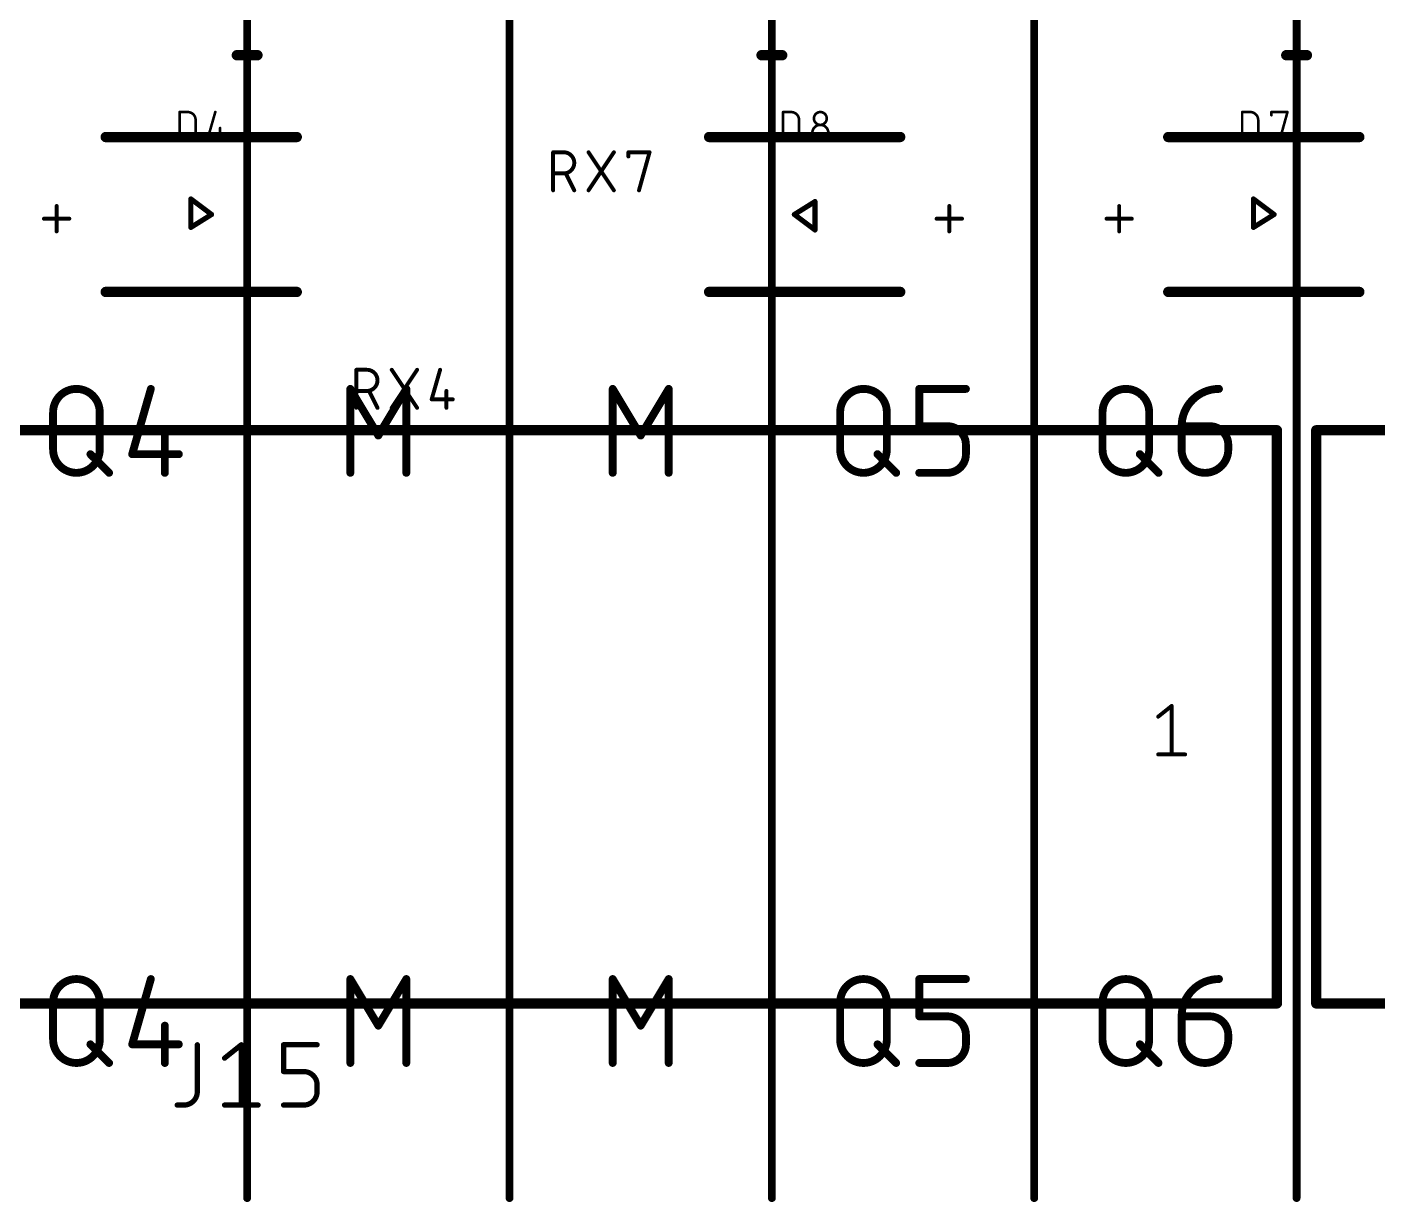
# Model space of a CAD drawing. Extents: x 0 to 95, y -1 to 127.
# Drawn here: x 44 to 70.16, y -1.33 to 21.43 of the extents above; entities that cross this region are included whole.
import ezdxf

# ---------------------------------------------------------------- set-up
doc = ezdxf.new("R2010")
doc.units = 0
doc.layers.add('21', color=253, linetype='CONTINUOUS')
doc.layers.add('25', color=253, linetype='CONTINUOUS')

msp = doc.modelspace()

# ---------------------------------------------------------------- linework, layer by layer
at = {"layer": '21'}
for points, const_width in [([(48.26, 40.66), (48.26, -1.25)], 0.1524), ([(53.34, 40.66), (53.34, -1.25)], 0.1524), ([(58.42, 40.66), (58.42, -1.25)], 0.1524), ([(63.5, 40.66), (63.5, -1.25)], 0.1524), ([(68.58, 40.66), (68.58, -1.25)], 0.1524), ([(48.06, 20.885), (48.46, 20.885)], 0.2), ([(58.22, 20.885), (58.62, 20.885)], 0.2), ([(68.38, 20.885), (68.78, 20.885)], 0.2), ([(45.521, 19.3), (49.221, 19.3)], 0.2), ([(57.205, 19.3), (60.905, 19.3)], 0.2), ([(66.095, 19.3), (69.795, 19.3)], 0.2), ([(47.171, 17.55), (47.171, 18.1)], 0.1), ([(47.171, 18.1), (47.571, 17.8)], 0.1), ([(58.855, 17.8), (59.255, 18.05)], 0.1), ([(59.255, 18.05), (59.255, 17.5)], 0.1), ([(67.745, 17.55), (67.745, 18.1)], 0.1), ([(67.745, 18.1), (68.145, 17.8)], 0.1), ([(44.571, 17.4726), (44.571, 17.9637)], 0.0762), ([(47.571, 17.8), (47.171, 17.55)], 0.1), ([(59.255, 17.5), (58.855, 17.8)], 0.1), ([(61.855, 17.4726), (61.855, 17.9637)], 0.0762), ([(65.145, 17.4726), (65.145, 17.9637)], 0.0762), ([(68.145, 17.8), (67.745, 17.55)], 0.1), ([(44.3255, 17.7182), (44.8165, 17.7182)], 0.0762), ([(61.6095, 17.7182), (62.1005, 17.7182)], 0.0762), ([(64.8995, 17.7182), (65.3905, 17.7182)], 0.0762), ([(49.221, 16.3), (45.521, 16.3)], 0.2), ([(60.905, 16.3), (57.205, 16.3)], 0.2), ([(69.795, 16.3), (66.095, 16.3)], 0.2), ([(28.32, 13.62), (68.2, 13.62)], 0.2), ([(68.2, 13.62), (68.2, 2.52)], 0.2), ([(68.96, 2.52), (68.96, 13.62)], 0.2), ([(68.96, 13.62), (93.6, 13.62)], 0.2), ([(65.8998, 8.0731), (66.1608, 8.2819)], 0.0762), ([(66.1608, 8.2819), (66.1608, 7.3421)], 0.0762), ([(65.8998, 7.3421), (66.4219, 7.3421)], 0.0762), ([(68.2, 2.52), (28.32, 2.52)], 0.2), ([(93.6, 2.52), (68.96, 2.52)], 0.2)]:
    msp.add_lwpolyline(points, dxfattribs=dict(at, const_width=const_width))
for points, const_width in [([(48.06, 20.935, 1), (48.06, 20.835)], 0.1), ([(48.46, 20.835, 1), (48.46, 20.935)], 0.1), ([(58.22, 20.935, 1), (58.22, 20.835)], 0.1), ([(58.62, 20.835, 1), (58.62, 20.935)], 0.1), ([(68.38, 20.935, 1), (68.38, 20.835)], 0.1), ([(68.78, 20.835, 1), (68.78, 20.935)], 0.1), ([(45.521, 19.35, 1), (45.521, 19.25)], 0.1), ([(49.221, 19.25, 1), (49.221, 19.35)], 0.1), ([(57.205, 19.35, 1), (57.205, 19.25)], 0.1), ([(60.905, 19.25, 1), (60.905, 19.35)], 0.1), ([(66.095, 19.35, 1), (66.095, 19.25)], 0.1), ([(69.795, 19.25, 1), (69.795, 19.35)], 0.1), ([(47.196, 18.1, 1), (47.146, 18.1)], 0.05), ([(47.186, 18.12, 1), (47.156, 18.08)], 0.05), ([(59.28, 18.05, 1), (59.23, 18.05)], 0.05), ([(59.2682, 18.0288, 1), (59.2418, 18.0712)], 0.05), ([(67.77, 18.1, 1), (67.72, 18.1)], 0.05), ([(67.76, 18.12, 1), (67.73, 18.08)], 0.05), ([(44.59, 17.9637, 1), (44.5519, 17.9637)], 0.0381), ([(47.556, 17.78, 1), (47.586, 17.82)], 0.05), ([(47.5842, 17.7788, 1), (47.5578, 17.8212)], 0.05), ([(58.87, 17.82, 1), (58.84, 17.78)], 0.05), ([(58.8418, 17.8212, 1), (58.8682, 17.7788)], 0.05), ([(61.8741, 17.9637, 1), (61.836, 17.9637)], 0.0381), ([(65.164, 17.9637, 1), (65.1259, 17.9637)], 0.0381), ([(68.13, 17.78, 1), (68.16, 17.82)], 0.05), ([(68.1582, 17.7788, 1), (68.1318, 17.8212)], 0.05), ([(44.3255, 17.7372, 1), (44.3255, 17.6991)], 0.0381), ([(44.8165, 17.6991, 1), (44.8165, 17.7372)], 0.0381), ([(47.1578, 17.5712, 1), (47.1842, 17.5288)], 0.05), ([(47.146, 17.55, 1), (47.196, 17.55)], 0.05), ([(59.24, 17.48, 1), (59.27, 17.52)], 0.05), ([(61.6095, 17.7372, 1), (61.6095, 17.6991)], 0.0381), ([(62.1005, 17.6991, 1), (62.1005, 17.7372)], 0.0381), ([(64.8995, 17.7372, 1), (64.8995, 17.6991)], 0.0381), ([(65.3905, 17.6991, 1), (65.3905, 17.7372)], 0.0381), ([(67.7318, 17.5712, 1), (67.7582, 17.5288)], 0.05), ([(67.72, 17.55, 1), (67.77, 17.55)], 0.05), ([(44.5519, 17.4726, 1), (44.59, 17.4726)], 0.0381), ([(59.23, 17.5, 1), (59.28, 17.5)], 0.05), ([(61.836, 17.4726, 1), (61.8741, 17.4726)], 0.0381), ([(65.1259, 17.4726, 1), (65.164, 17.4726)], 0.0381), ([(45.521, 16.35, 1), (45.521, 16.25)], 0.1), ([(49.221, 16.25, 1), (49.221, 16.35)], 0.1), ([(57.205, 16.35, 1), (57.205, 16.25)], 0.1), ([(60.905, 16.25, 1), (60.905, 16.35)], 0.1), ([(66.095, 16.35, 1), (66.095, 16.25)], 0.1), ([(69.795, 16.25, 1), (69.795, 16.35)], 0.1), ([(68.25, 13.62, 1), (68.15, 13.62)], 0.1), ([(68.2, 13.57, 1), (68.2, 13.67)], 0.1), ([(69.01, 13.62, 1), (68.91, 13.62)], 0.1), ([(68.96, 13.67, 1), (68.96, 13.57)], 0.1), ([(66.1799, 8.2819, 1), (66.1418, 8.2819)], 0.0381), ([(66.1727, 8.267, 1), (66.1489, 8.2968)], 0.0381), ([(65.8879, 8.0879, 1), (65.9117, 8.0582)], 0.0381), ([(65.8998, 7.3612, 1), (65.8998, 7.3231)], 0.0381), ([(66.1418, 7.3421, 1), (66.1799, 7.3421)], 0.0381), ([(66.4219, 7.3231, 1), (66.4219, 7.3612)], 0.0381), ([(68.2, 2.47, 1), (68.2, 2.57)], 0.1), ([(68.96, 2.57, 1), (68.96, 2.47)], 0.1), ([(68.15, 2.52, 1), (68.25, 2.52)], 0.1), ([(68.91, 2.52, 1), (69.01, 2.52)], 0.1), ([(48.2219, -1.25, 1), (48.2981, -1.25)], 0.0762), ([(53.3019, -1.25, 1), (53.3781, -1.25)], 0.0762), ([(58.3819, -1.25, 1), (58.4581, -1.25)], 0.0762), ([(63.4619, -1.25, 1), (63.5381, -1.25)], 0.0762), ([(68.5419, -1.25, 1), (68.6181, -1.25)], 0.0762)]:
    msp.add_lwpolyline(points, format="xyb", dxfattribs=dict(at, const_width=const_width))
at = {"layer": '25'}
for points, const_width in [([(46.9523, 19.2254), (46.9523, 19.7842)], 0.0508), ([(46.9523, 19.7842), (47.1075, 19.7842)], 0.0508), ([(47.2628, 19.629), (47.2628, 19.3806)], 0.0508), ([(47.6434, 19.7842), (47.5192, 19.3496)], 0.0508), ([(58.6363, 19.2254), (58.6363, 19.7842)], 0.0508), ([(58.6363, 19.7842), (58.7915, 19.7842)], 0.0508), ([(58.9468, 19.629), (58.9468, 19.3806)], 0.0508), ([(67.5263, 19.2254), (67.5263, 19.7842)], 0.0508), ([(67.5263, 19.7842), (67.6815, 19.7842)], 0.0508), ([(67.8368, 19.629), (67.8368, 19.3806)], 0.0508), ([(68.0932, 19.7221), (68.0932, 19.7842)], 0.0508), ([(68.0932, 19.7842), (68.4037, 19.7842)], 0.0508), ([(68.4037, 19.7842), (68.2485, 19.2254)], 0.0508), ([(47.5192, 19.3496), (47.8297, 19.3496)], 0.0508), ([(47.7366, 19.4738), (47.7366, 19.2254)], 0.0508), ([(47.1075, 19.2254), (46.9523, 19.2254)], 0.0508), ([(58.7915, 19.2254), (58.6363, 19.2254)], 0.0508), ([(67.6815, 19.2254), (67.5263, 19.2254)], 0.0508), ([(54.1844, 18.2681), (54.1844, 19.0047)], 0.0762), ([(54.1844, 19.0047), (54.389, 19.0047)], 0.0762), ([(54.8699, 18.2681), (55.361, 19.0047)], 0.0762), ([(54.8699, 19.0047), (55.361, 18.2681)], 0.0762), ([(55.6424, 18.9229), (55.6424, 19.0047)], 0.0762), ([(55.6424, 19.0047), (56.0516, 19.0047)], 0.0762), ([(56.0516, 19.0047), (55.847, 18.2681)], 0.0762), ([(54.389, 18.5955), (54.1844, 18.5955)], 0.0762), ([(54.5937, 18.2681), (54.43, 18.5955)], 0.0762), ([(50.3744, 14.0553), (50.3744, 14.7919)], 0.0762), ([(50.3744, 14.7919), (50.579, 14.7919)], 0.0762), ([(51.0599, 14.0553), (51.551, 14.7919)], 0.0762), ([(51.0599, 14.7919), (51.551, 14.0553)], 0.0762), ([(51.996, 14.7919), (51.8323, 14.219)], 0.0762), ([(46.3955, 14.4218), (46.0342, 13.1574)], 0.1524), ([(50.2581, 12.7962), (50.2581, 14.4218)], 0.1524), ([(50.2581, 14.4218), (50.8, 13.5187)], 0.1524), ([(50.579, 14.3827), (50.3744, 14.3827)], 0.0762), ([(50.7837, 14.0553), (50.62, 14.3827)], 0.0762), ([(50.8, 13.5187), (51.3419, 14.4218)], 0.1524), ([(51.3419, 14.4218), (51.3419, 12.7962)], 0.1524), ([(52.1188, 14.3827), (52.1188, 14.0553)], 0.0762), ([(55.3381, 12.7962), (55.3381, 14.4218)], 0.1524), ([(55.3381, 14.4218), (55.88, 13.5187)], 0.1524), ([(55.88, 13.5187), (56.4219, 14.4218)], 0.1524), ([(56.4219, 14.4218), (56.4219, 12.7962)], 0.1524), ([(61.2742, 13.6993), (61.2742, 14.4218)], 0.1524), ([(61.2742, 14.4218), (62.1774, 14.4218)], 0.1524), ([(51.8323, 14.219), (52.2416, 14.219)], 0.0762), ([(44.5026, 13.2478), (44.5026, 13.9702)], 0.1524), ([(45.4058, 13.9702), (45.4058, 13.2478)], 0.1524), ([(59.7426, 13.2478), (59.7426, 13.9702)], 0.1524), ([(60.6458, 13.9702), (60.6458, 13.2478)], 0.1524), ([(64.8226, 13.2478), (64.8226, 13.9702)], 0.1524), ([(65.7258, 13.9702), (65.7258, 13.2478)], 0.1524), ([(61.8161, 13.6993), (61.2742, 13.6993)], 0.1524), ([(66.3542, 13.6993), (66.8961, 13.6993)], 0.1524), ([(66.3542, 13.2478), (66.3542, 13.6993)], 0.1524), ([(46.6664, 13.5187), (46.6664, 12.7962)], 0.1524), ([(62.1774, 13.1574), (62.1774, 13.3381)], 0.1524), ([(67.2574, 13.3381), (67.2574, 13.2478)], 0.1524), ([(45.2251, 13.1574), (45.5864, 12.7962)], 0.1524), ([(46.0342, 13.1574), (46.9374, 13.1574)], 0.1524), ([(60.4651, 13.1574), (60.8264, 12.7962)], 0.1524), ([(65.5451, 13.1574), (65.9064, 12.7962)], 0.1524), ([(61.2742, 12.7962), (61.8161, 12.7962)], 0.1524), ([(46.3955, 2.9918), (46.0342, 1.7274)], 0.1524), ([(50.2581, 1.3662), (50.2581, 2.9918)], 0.1524), ([(50.2581, 2.9918), (50.8, 2.0887)], 0.1524), ([(50.8, 2.0887), (51.3419, 2.9918)], 0.1524), ([(51.3419, 2.9918), (51.3419, 1.3662)], 0.1524), ([(55.3381, 1.3662), (55.3381, 2.9918)], 0.1524), ([(55.3381, 2.9918), (55.88, 2.0887)], 0.1524), ([(55.88, 2.0887), (56.4219, 2.9918)], 0.1524), ([(56.4219, 2.9918), (56.4219, 1.3662)], 0.1524), ([(61.2742, 2.2693), (61.2742, 2.9918)], 0.1524), ([(61.2742, 2.9918), (62.1774, 2.9918)], 0.1524), ([(44.5026, 1.8178), (44.5026, 2.5402)], 0.1524), ([(45.4058, 2.5402), (45.4058, 1.8178)], 0.1524), ([(59.7426, 1.8178), (59.7426, 2.5402)], 0.1524), ([(60.6458, 2.5402), (60.6458, 1.8178)], 0.1524), ([(64.8226, 1.8178), (64.8226, 2.5402)], 0.1524), ([(65.7258, 2.5402), (65.7258, 1.8178)], 0.1524), ([(46.6664, 2.0887), (46.6664, 1.3662)], 0.1524), ([(61.8161, 2.2693), (61.2742, 2.2693)], 0.1524), ([(66.3542, 2.2693), (66.8961, 2.2693)], 0.1524), ([(66.3542, 1.8178), (66.3542, 2.2693)], 0.1524), ([(62.1774, 1.7274), (62.1774, 1.9081)], 0.1524), ([(67.2574, 1.9081), (67.2574, 1.8178)], 0.1524), ([(45.2251, 1.7274), (45.5864, 1.3662)], 0.1524), ([(46.0342, 1.7274), (46.9374, 1.7274)], 0.1524), ([(47.295, 1.7192), (47.295, 0.8104)], 0.1016), ([(47.8224, 1.4596), (48.1469, 1.7192)], 0.1016), ([(48.1469, 1.7192), (48.1469, 0.5508)], 0.1016), ([(48.9653, 1.1999), (48.9653, 1.7192)], 0.1016), ([(48.9653, 1.7192), (49.6145, 1.7192)], 0.1016), ([(60.4651, 1.7274), (60.8264, 1.3662)], 0.1524), ([(65.5451, 1.7274), (65.9064, 1.3662)], 0.1524), ([(61.2742, 1.3662), (61.8161, 1.3662)], 0.1524), ([(49.3548, 1.1999), (48.9653, 1.1999)], 0.1016), ([(49.6145, 0.8104), (49.6145, 0.9403)], 0.1016), ([(47.0354, 0.5508), (46.9055, 0.5508)], 0.1016), ([(47.8224, 0.5508), (48.4715, 0.5508)], 0.1016), ([(48.9653, 0.5508), (49.3548, 0.5508)], 0.1016)]:
    msp.add_lwpolyline(points, dxfattribs=dict(at, const_width=const_width))
for points, const_width in [([(46.965, 19.7842, 1), (46.9396, 19.7842)], 0.0254), ([(46.9523, 19.7969, 1), (46.9523, 19.7715)], 0.0254), ([(47.2628, 19.629, 0.4142), (47.1075, 19.7842)], 0.0508), ([(47.1075, 19.7969, 1), (47.1075, 19.7715)], 0.0254), ([(47.1075, 19.7715, 1), (47.1075, 19.7969)], 0.0254), ([(47.2755, 19.629, 1), (47.2501, 19.629)], 0.0254), ([(47.2501, 19.629, 1), (47.2755, 19.629)], 0.0254), ([(47.6556, 19.7807, 1), (47.6312, 19.7877)], 0.0254), ([(58.649, 19.7842, 1), (58.6236, 19.7842)], 0.0254), ([(58.6363, 19.7969, 1), (58.6363, 19.7715)], 0.0254), ([(58.9468, 19.629, 0.4142), (58.7915, 19.7842)], 0.0508), ([(58.7915, 19.7969, 1), (58.7915, 19.7715)], 0.0254), ([(58.7915, 19.7715, 1), (58.7915, 19.7969)], 0.0254), ([(58.9595, 19.629, 1), (58.9341, 19.629)], 0.0254), ([(58.9341, 19.629, 1), (58.9595, 19.629)], 0.0254), ([(59.4826, 19.66, 1), (59.2343, 19.66)], 0.0508), ([(59.2343, 19.66, 1), (59.4826, 19.66)], 0.0508), ([(59.247, 19.66, 1), (59.2216, 19.66)], 0.0254), ([(59.2216, 19.66, 1), (59.247, 19.66)], 0.0254), ([(59.4953, 19.66, 1), (59.4699, 19.66)], 0.0254), ([(59.4699, 19.66, 1), (59.4953, 19.66)], 0.0254), ([(67.539, 19.7842, 1), (67.5136, 19.7842)], 0.0254), ([(67.5263, 19.7969, 1), (67.5263, 19.7715)], 0.0254), ([(67.8368, 19.629, 0.4142), (67.6815, 19.7842)], 0.0508), ([(67.6815, 19.7969, 1), (67.6815, 19.7715)], 0.0254), ([(67.6815, 19.7715, 1), (67.6815, 19.7969)], 0.0254), ([(67.8495, 19.629, 1), (67.8241, 19.629)], 0.0254), ([(67.8241, 19.629, 1), (67.8495, 19.629)], 0.0254), ([(68.1059, 19.7842, 1), (68.0805, 19.7842)], 0.0254), ([(68.0932, 19.7969, 1), (68.0932, 19.7715)], 0.0254), ([(68.0805, 19.7221, 1), (68.1059, 19.7221)], 0.0254), ([(68.4159, 19.7808, 1), (68.3914, 19.7876)], 0.0254), ([(68.4037, 19.7715, 1), (68.4037, 19.7969)], 0.0254), ([(47.1075, 19.2254, 0.4142), (47.2628, 19.3806)], 0.0508), ([(47.2755, 19.3806, 1), (47.2501, 19.3806)], 0.0254), ([(47.2501, 19.3806, 1), (47.2755, 19.3806)], 0.0254), ([(47.5192, 19.3623, 1), (47.5192, 19.3369)], 0.0254), ([(47.507, 19.3531, 1), (47.5315, 19.3461)], 0.0254), ([(47.7493, 19.4738, 1), (47.7238, 19.4738)], 0.0254), ([(47.8297, 19.3369, 1), (47.8297, 19.3623)], 0.0254), ([(58.7915, 19.2254, 0.4142), (58.9468, 19.3806)], 0.0508), ([(58.9595, 19.3806, 1), (58.9341, 19.3806)], 0.0254), ([(58.9341, 19.3806, 1), (58.9595, 19.3806)], 0.0254), ([(59.5137, 19.3806, 1), (59.2032, 19.3806)], 0.0508), ([(59.2032, 19.3806, 1), (59.5137, 19.3806)], 0.0508), ([(59.2159, 19.3806, 1), (59.1905, 19.3806)], 0.0254), ([(59.1905, 19.3806, 1), (59.2159, 19.3806)], 0.0254), ([(59.5264, 19.3806, 1), (59.501, 19.3806)], 0.0254), ([(59.501, 19.3806, 1), (59.5264, 19.3806)], 0.0254), ([(67.6815, 19.2254, 0.4142), (67.8368, 19.3806)], 0.0508), ([(67.8495, 19.3806, 1), (67.8241, 19.3806)], 0.0254), ([(67.8241, 19.3806, 1), (67.8495, 19.3806)], 0.0254), ([(46.9523, 19.2381, 1), (46.9523, 19.2127)], 0.0254), ([(46.9396, 19.2254, 1), (46.965, 19.2254)], 0.0254), ([(47.1075, 19.2381, 1), (47.1075, 19.2127)], 0.0254), ([(47.1075, 19.2127, 1), (47.1075, 19.2381)], 0.0254), ([(47.7238, 19.2254, 1), (47.7493, 19.2254)], 0.0254), ([(58.6363, 19.2381, 1), (58.6363, 19.2127)], 0.0254), ([(58.6236, 19.2254, 1), (58.649, 19.2254)], 0.0254), ([(58.7915, 19.2381, 1), (58.7915, 19.2127)], 0.0254), ([(58.7915, 19.2127, 1), (58.7915, 19.2381)], 0.0254), ([(67.5263, 19.2381, 1), (67.5263, 19.2127)], 0.0254), ([(67.5136, 19.2254, 1), (67.539, 19.2254)], 0.0254), ([(67.6815, 19.2381, 1), (67.6815, 19.2127)], 0.0254), ([(67.6815, 19.2127, 1), (67.6815, 19.2381)], 0.0254), ([(68.2362, 19.2288, 1), (68.2607, 19.222)], 0.0254), ([(54.2035, 19.0047, 1), (54.1654, 19.0047)], 0.0381), ([(54.1844, 19.0237, 1), (54.1844, 18.9856)], 0.0381), ([(54.389, 18.5955, 1), (54.389, 19.0047)], 0.0762), ([(54.389, 19.0237, 1), (54.389, 18.9856)], 0.0381), ([(54.389, 18.9856, 1), (54.389, 19.0237)], 0.0381), ([(54.8858, 19.0153, 1), (54.8541, 18.9941)], 0.0381), ([(55.3768, 18.9941, 1), (55.3451, 19.0153)], 0.0381), ([(55.6614, 19.0047, 1), (55.6233, 19.0047)], 0.0381), ([(55.6424, 19.0237, 1), (55.6424, 18.9856)], 0.0381), ([(55.6233, 18.9229, 1), (55.6614, 18.9229)], 0.0381), ([(56.0699, 18.9996, 1), (56.0332, 19.0098)], 0.0381), ([(56.0516, 18.9856, 1), (56.0516, 19.0237)], 0.0381), ([(54.1844, 18.6145, 1), (54.1844, 18.5764)], 0.0381), ([(54.389, 18.6145, 1), (54.389, 18.5764)], 0.0381), ([(54.389, 18.5764, 1), (54.389, 18.6145)], 0.0381), ([(54.447, 18.604, 1), (54.4129, 18.587)], 0.0381), ([(54.1654, 18.2681, 1), (54.2035, 18.2681)], 0.0381), ([(54.5766, 18.2596, 1), (54.6107, 18.2766)], 0.0381), ([(54.8541, 18.2787, 1), (54.8858, 18.2575)], 0.0381), ([(55.3451, 18.2575, 1), (55.3768, 18.2787)], 0.0381), ([(55.8286, 18.2732, 1), (55.8653, 18.263)], 0.0381), ([(50.3744, 14.811, 1), (50.3744, 14.7729)], 0.0381), ([(50.3935, 14.7919, 1), (50.3554, 14.7919)], 0.0381), ([(50.579, 14.3827, 1), (50.579, 14.7919)], 0.0762), ([(50.579, 14.811, 1), (50.579, 14.7729)], 0.0381), ([(50.579, 14.7729, 1), (50.579, 14.811)], 0.0381), ([(51.0758, 14.8025, 1), (51.0441, 14.7813)], 0.0381), ([(51.5668, 14.7813, 1), (51.5351, 14.8025)], 0.0381), ([(52.0144, 14.7867, 1), (51.9777, 14.7971)], 0.0381), ([(45.4058, 13.9702, 1), (44.5026, 13.9702)], 0.1524), ([(46.4321, 14.4113, 1), (46.3589, 14.4323)], 0.0762), ([(50.2962, 14.4218, 1), (50.22, 14.4218)], 0.0762), ([(50.2908, 14.4414, 1), (50.2255, 14.4022)], 0.0762), ([(50.3744, 14.4017, 1), (50.3744, 14.3636)], 0.0381), ([(50.579, 14.4017, 1), (50.579, 14.3636)], 0.0381), ([(50.579, 14.3636, 1), (50.579, 14.4017)], 0.0381), ([(50.637, 14.3912, 1), (50.6029, 14.3742)], 0.0381), ([(51.38, 14.4218, 1), (51.3038, 14.4218)], 0.0762), ([(51.3745, 14.4022, 1), (51.3092, 14.4414)], 0.0762), ([(52.1379, 14.3827, 1), (52.0998, 14.3827)], 0.0381), ([(55.3762, 14.4218, 1), (55.3, 14.4218)], 0.0762), ([(55.3708, 14.4414, 1), (55.3055, 14.4022)], 0.0762), ([(56.46, 14.4218, 1), (56.3838, 14.4218)], 0.0762), ([(56.4545, 14.4022, 1), (56.3892, 14.4414)], 0.0762), ([(60.6458, 13.9702, 1), (59.7426, 13.9702)], 0.1524), ([(61.3123, 14.4218, 1), (61.2361, 14.4218)], 0.0762), ([(61.2742, 14.4599, 1), (61.2742, 14.3837)], 0.0762), ([(62.1774, 14.3837, 1), (62.1774, 14.4599)], 0.0762), ([(65.7258, 13.9702, 1), (64.8226, 13.9702)], 0.1524), ([(67.0767, 14.4218, 0.4142), (66.3542, 13.6993)], 0.1524), ([(67.0767, 14.3837, 1), (67.0767, 14.4599)], 0.0762), ([(51.8323, 14.238, 1), (51.8323, 14.1999)], 0.0381), ([(51.814, 14.2242, 1), (51.8507, 14.2138)], 0.0381), ([(52.2416, 14.1999, 1), (52.2416, 14.238)], 0.0381), ([(44.5407, 13.9702, 1), (44.4645, 13.9702)], 0.0762), ([(44.4645, 13.9702, 1), (44.5407, 13.9702)], 0.0762), ([(45.4439, 13.9702, 1), (45.3677, 13.9702)], 0.0762), ([(45.3677, 13.9702, 1), (45.4439, 13.9702)], 0.0762), ([(50.3554, 14.0553, 1), (50.3935, 14.0553)], 0.0381), ([(50.7666, 14.0468, 1), (50.8007, 14.0638)], 0.0381), ([(51.0441, 14.0659, 1), (51.0758, 14.0447)], 0.0381), ([(51.5351, 14.0447, 1), (51.5668, 14.0659)], 0.0381), ([(52.0998, 14.0553, 1), (52.1379, 14.0553)], 0.0381), ([(59.7807, 13.9702, 1), (59.7045, 13.9702)], 0.0762), ([(59.7045, 13.9702, 1), (59.7807, 13.9702)], 0.0762), ([(60.6839, 13.9702, 1), (60.6077, 13.9702)], 0.0762), ([(60.6077, 13.9702, 1), (60.6839, 13.9702)], 0.0762), ([(64.8607, 13.9702, 1), (64.7845, 13.9702)], 0.0762), ([(64.7845, 13.9702, 1), (64.8607, 13.9702)], 0.0762), ([(65.7639, 13.9702, 1), (65.6877, 13.9702)], 0.0762), ([(65.6877, 13.9702, 1), (65.7639, 13.9702)], 0.0762), ([(61.2742, 13.7374, 1), (61.2742, 13.6612)], 0.0762), ([(61.2361, 13.6993, 1), (61.3123, 13.6993)], 0.0762), ([(62.1774, 13.3381, 0.4142), (61.8161, 13.6993)], 0.1524), ([(61.8161, 13.7374, 1), (61.8161, 13.6612)], 0.0762), ([(61.8161, 13.6612, 1), (61.8161, 13.7374)], 0.0762), ([(66.3542, 13.7374, 1), (66.3542, 13.6612)], 0.0762), ([(66.3923, 13.6993, 1), (66.3161, 13.6993)], 0.0762), ([(66.3161, 13.6993, 1), (66.3923, 13.6993)], 0.0762), ([(67.2574, 13.3381, 0.4142), (66.8961, 13.6993)], 0.1524), ([(66.8961, 13.7374, 1), (66.8961, 13.6612)], 0.0762), ([(66.8961, 13.6612, 1), (66.8961, 13.7374)], 0.0762), ([(46.7045, 13.5187, 1), (46.6283, 13.5187)], 0.0762), ([(50.7673, 13.5383, 1), (50.8327, 13.4991)], 0.0762), ([(50.7673, 13.4991, 1), (50.8327, 13.5383)], 0.0762), ([(55.8473, 13.5383, 1), (55.9127, 13.4991)], 0.0762), ([(55.8473, 13.4991, 1), (55.9127, 13.5383)], 0.0762), ([(62.2155, 13.3381, 1), (62.1393, 13.3381)], 0.0762), ([(62.1393, 13.3381, 1), (62.2155, 13.3381)], 0.0762), ([(67.2955, 13.3381, 1), (67.2193, 13.3381)], 0.0762), ([(67.2193, 13.3381, 1), (67.2955, 13.3381)], 0.0762), ([(44.5026, 13.2478, 1), (45.4058, 13.2478)], 0.1524), ([(44.5407, 13.2478, 1), (44.4645, 13.2478)], 0.0762), ([(44.4645, 13.2478, 1), (44.5407, 13.2478)], 0.0762), ([(45.2521, 13.1844, 1), (45.1982, 13.1305)], 0.0762), ([(45.4439, 13.2478, 1), (45.3677, 13.2478)], 0.0762), ([(45.3677, 13.2478, 1), (45.4439, 13.2478)], 0.0762), ([(46.0342, 13.1955, 1), (46.0342, 13.1193)], 0.0762), ([(45.9976, 13.1679, 1), (46.0709, 13.147)], 0.0762), ([(46.9374, 13.1193, 1), (46.9374, 13.1955)], 0.0762), ([(59.7426, 13.2478, 1), (60.6458, 13.2478)], 0.1524), ([(59.7807, 13.2478, 1), (59.7045, 13.2478)], 0.0762), ([(59.7045, 13.2478, 1), (59.7807, 13.2478)], 0.0762), ([(60.4921, 13.1844, 1), (60.4382, 13.1305)], 0.0762), ([(60.6839, 13.2478, 1), (60.6077, 13.2478)], 0.0762), ([(60.6077, 13.2478, 1), (60.6839, 13.2478)], 0.0762), ([(61.8161, 12.7962, 0.4142), (62.1774, 13.1574)], 0.1524), ([(62.2155, 13.1574, 1), (62.1393, 13.1574)], 0.0762), ([(62.1393, 13.1574, 1), (62.2155, 13.1574)], 0.0762), ([(64.8226, 13.2478, 1), (65.7258, 13.2478)], 0.1524), ([(64.8607, 13.2478, 1), (64.7845, 13.2478)], 0.0762), ([(64.7845, 13.2478, 1), (64.8607, 13.2478)], 0.0762), ([(65.5721, 13.1844, 1), (65.5182, 13.1305)], 0.0762), ([(65.7639, 13.2478, 1), (65.6877, 13.2478)], 0.0762), ([(65.6877, 13.2478, 1), (65.7639, 13.2478)], 0.0762), ([(66.3542, 13.2478, 1), (67.2574, 13.2478)], 0.1524), ([(66.3923, 13.2478, 1), (66.3161, 13.2478)], 0.0762), ([(66.3161, 13.2478, 1), (66.3923, 13.2478)], 0.0762), ([(67.2955, 13.2478, 1), (67.2193, 13.2478)], 0.0762), ([(67.2193, 13.2478, 1), (67.2955, 13.2478)], 0.0762), ([(45.5594, 12.7693, 1), (45.6133, 12.8231)], 0.0762), ([(46.6283, 12.7962, 1), (46.7045, 12.7962)], 0.0762), ([(50.22, 12.7962, 1), (50.2962, 12.7962)], 0.0762), ([(51.3038, 12.7962, 1), (51.38, 12.7962)], 0.0762), ([(55.3, 12.7962, 1), (55.3762, 12.7962)], 0.0762), ([(56.3838, 12.7962, 1), (56.46, 12.7962)], 0.0762), ([(60.7994, 12.7693, 1), (60.8533, 12.8231)], 0.0762), ([(61.2742, 12.8343, 1), (61.2742, 12.7581)], 0.0762), ([(61.8161, 12.8343, 1), (61.8161, 12.7581)], 0.0762), ([(61.8161, 12.7581, 1), (61.8161, 12.8343)], 0.0762), ([(65.8794, 12.7693, 1), (65.9333, 12.8231)], 0.0762), ([(45.4058, 2.5402, 1), (44.5026, 2.5402)], 0.1524), ([(46.4321, 2.9813, 1), (46.3589, 3.0023)], 0.0762), ([(50.2962, 2.9918, 1), (50.22, 2.9918)], 0.0762), ([(50.2908, 3.0114, 1), (50.2255, 2.9722)], 0.0762), ([(51.38, 2.9918, 1), (51.3038, 2.9918)], 0.0762), ([(51.3745, 2.9722, 1), (51.3092, 3.0114)], 0.0762), ([(55.3762, 2.9918, 1), (55.3, 2.9918)], 0.0762), ([(55.3708, 3.0114, 1), (55.3055, 2.9722)], 0.0762), ([(56.46, 2.9918, 1), (56.3838, 2.9918)], 0.0762), ([(56.4545, 2.9722, 1), (56.3892, 3.0114)], 0.0762), ([(60.6458, 2.5402, 1), (59.7426, 2.5402)], 0.1524), ([(61.3123, 2.9918, 1), (61.2361, 2.9918)], 0.0762), ([(61.2742, 3.0299, 1), (61.2742, 2.9537)], 0.0762), ([(62.1774, 2.9537, 1), (62.1774, 3.0299)], 0.0762), ([(65.7258, 2.5402, 1), (64.8226, 2.5402)], 0.1524), ([(67.0767, 2.9918, 0.4142), (66.3542, 2.2693)], 0.1524), ([(67.0767, 2.9537, 1), (67.0767, 3.0299)], 0.0762), ([(44.5407, 2.5402, 1), (44.4645, 2.5402)], 0.0762), ([(45.4439, 2.5402, 1), (45.3677, 2.5402)], 0.0762), ([(59.7807, 2.5402, 1), (59.7045, 2.5402)], 0.0762), ([(60.6839, 2.5402, 1), (60.6077, 2.5402)], 0.0762), ([(64.8607, 2.5402, 1), (64.7845, 2.5402)], 0.0762), ([(65.7639, 2.5402, 1), (65.6877, 2.5402)], 0.0762), ([(44.4645, 2.5402, 1), (44.5407, 2.5402)], 0.0762), ([(45.3677, 2.5402, 1), (45.4439, 2.5402)], 0.0762), ([(59.7045, 2.5402, 1), (59.7807, 2.5402)], 0.0762), ([(60.6077, 2.5402, 1), (60.6839, 2.5402)], 0.0762), ([(64.7845, 2.5402, 1), (64.8607, 2.5402)], 0.0762), ([(65.6877, 2.5402, 1), (65.7639, 2.5402)], 0.0762), ([(46.7045, 2.0887, 1), (46.6283, 2.0887)], 0.0762), ([(50.7673, 2.1083, 1), (50.8327, 2.0691)], 0.0762), ([(50.7673, 2.0691, 1), (50.8327, 2.1083)], 0.0762), ([(55.8473, 2.1083, 1), (55.9127, 2.0691)], 0.0762), ([(55.8473, 2.0691, 1), (55.9127, 2.1083)], 0.0762), ([(61.2742, 2.3074, 1), (61.2742, 2.2312)], 0.0762), ([(61.2361, 2.2693, 1), (61.3123, 2.2693)], 0.0762), ([(62.1774, 1.9081, 0.4142), (61.8161, 2.2693)], 0.1524), ([(61.8161, 2.3074, 1), (61.8161, 2.2312)], 0.0762), ([(61.8161, 2.2312, 1), (61.8161, 2.3074)], 0.0762), ([(66.3542, 2.3074, 1), (66.3542, 2.2312)], 0.0762), ([(66.3923, 2.2693, 1), (66.3161, 2.2693)], 0.0762), ([(66.3161, 2.2693, 1), (66.3923, 2.2693)], 0.0762), ([(67.2574, 1.9081, 0.4142), (66.8961, 2.2693)], 0.1524), ([(66.8961, 2.3074, 1), (66.8961, 2.2312)], 0.0762), ([(66.8961, 2.2312, 1), (66.8961, 2.3074)], 0.0762), ([(44.5026, 1.8178, 1), (45.4058, 1.8178)], 0.1524), ([(44.5407, 1.8178, 1), (44.4645, 1.8178)], 0.0762), ([(44.4645, 1.8178, 1), (44.5407, 1.8178)], 0.0762), ([(45.4439, 1.8178, 1), (45.3677, 1.8178)], 0.0762), ([(45.3677, 1.8178, 1), (45.4439, 1.8178)], 0.0762), ([(59.7426, 1.8178, 1), (60.6458, 1.8178)], 0.1524), ([(59.7807, 1.8178, 1), (59.7045, 1.8178)], 0.0762), ([(59.7045, 1.8178, 1), (59.7807, 1.8178)], 0.0762), ([(60.6839, 1.8178, 1), (60.6077, 1.8178)], 0.0762), ([(60.6077, 1.8178, 1), (60.6839, 1.8178)], 0.0762), ([(62.2155, 1.9081, 1), (62.1393, 1.9081)], 0.0762), ([(62.1393, 1.9081, 1), (62.2155, 1.9081)], 0.0762), ([(64.8226, 1.8178, 1), (65.7258, 1.8178)], 0.1524), ([(64.8607, 1.8178, 1), (64.7845, 1.8178)], 0.0762), ([(64.7845, 1.8178, 1), (64.8607, 1.8178)], 0.0762), ([(65.7639, 1.8178, 1), (65.6877, 1.8178)], 0.0762), ([(65.6877, 1.8178, 1), (65.7639, 1.8178)], 0.0762), ([(66.3542, 1.8178, 1), (67.2574, 1.8178)], 0.1524), ([(66.3923, 1.8178, 1), (66.3161, 1.8178)], 0.0762), ([(66.3161, 1.8178, 1), (66.3923, 1.8178)], 0.0762), ([(67.2955, 1.9081, 1), (67.2193, 1.9081)], 0.0762), ([(67.2193, 1.9081, 1), (67.2955, 1.9081)], 0.0762), ([(67.2955, 1.8178, 1), (67.2193, 1.8178)], 0.0762), ([(67.2193, 1.8178, 1), (67.2955, 1.8178)], 0.0762), ([(45.2521, 1.7544, 1), (45.1982, 1.7005)], 0.0762), ([(46.0342, 1.7655, 1), (46.0342, 1.6893)], 0.0762), ([(45.9976, 1.7379, 1), (46.0709, 1.717)], 0.0762), ([(46.9374, 1.6893, 1), (46.9374, 1.7655)], 0.0762), ([(47.3204, 1.7192, 1), (47.2696, 1.7192)], 0.0508), ([(48.1723, 1.7192, 1), (48.1215, 1.7192)], 0.0508), ([(48.1628, 1.6994, 1), (48.131, 1.739)], 0.0508), ([(48.9907, 1.7192, 1), (48.9399, 1.7192)], 0.0508), ([(48.9653, 1.7446, 1), (48.9653, 1.6938)], 0.0508), ([(49.6145, 1.6938, 1), (49.6145, 1.7446)], 0.0508), ([(60.4921, 1.7544, 1), (60.4382, 1.7005)], 0.0762), ([(61.8161, 1.3662, 0.4142), (62.1774, 1.7274)], 0.1524), ([(62.2155, 1.7274, 1), (62.1393, 1.7274)], 0.0762), ([(62.1393, 1.7274, 1), (62.2155, 1.7274)], 0.0762), ([(65.5721, 1.7544, 1), (65.5182, 1.7005)], 0.0762), ([(45.5594, 1.3393, 1), (45.6133, 1.3931)], 0.0762), ([(46.6283, 1.3662, 1), (46.7045, 1.3662)], 0.0762), ([(47.8065, 1.4794, 1), (47.8382, 1.4397)], 0.0508), ([(50.22, 1.3662, 1), (50.2962, 1.3662)], 0.0762), ([(51.3038, 1.3662, 1), (51.38, 1.3662)], 0.0762), ([(55.3, 1.3662, 1), (55.3762, 1.3662)], 0.0762), ([(56.3838, 1.3662, 1), (56.46, 1.3662)], 0.0762), ([(60.7994, 1.3393, 1), (60.8533, 1.3931)], 0.0762), ([(61.2742, 1.4043, 1), (61.2742, 1.3281)], 0.0762), ([(61.8161, 1.4043, 1), (61.8161, 1.3281)], 0.0762), ([(61.8161, 1.3281, 1), (61.8161, 1.4043)], 0.0762), ([(65.8794, 1.3393, 1), (65.9333, 1.3931)], 0.0762), ([(48.9653, 1.2253, 1), (48.9653, 1.1745)], 0.0508), ([(48.9399, 1.1999, 1), (48.9907, 1.1999)], 0.0508), ([(49.6145, 0.9403, 0.4142), (49.3548, 1.1999)], 0.1016), ([(49.3548, 1.2253, 1), (49.3548, 1.1745)], 0.0508), ([(49.3548, 1.1745, 1), (49.3548, 1.2253)], 0.0508), ([(47.0354, 0.5508, 0.4142), (47.295, 0.8104)], 0.1016), ([(47.3204, 0.8104, 1), (47.2696, 0.8104)], 0.0508), ([(47.2696, 0.8104, 1), (47.3204, 0.8104)], 0.0508), ([(49.3548, 0.5508, 0.4142), (49.6145, 0.8104)], 0.1016), ([(49.6399, 0.9403, 1), (49.5891, 0.9403)], 0.0508), ([(49.5891, 0.9403, 1), (49.6399, 0.9403)], 0.0508), ([(49.6399, 0.8104, 1), (49.5891, 0.8104)], 0.0508), ([(49.5891, 0.8104, 1), (49.6399, 0.8104)], 0.0508), ([(46.9055, 0.5762, 1), (46.9055, 0.5254)], 0.0508), ([(47.0354, 0.5762, 1), (47.0354, 0.5254)], 0.0508), ([(47.0354, 0.5254, 1), (47.0354, 0.5762)], 0.0508), ([(47.8224, 0.5762, 1), (47.8224, 0.5254)], 0.0508), ([(48.1215, 0.5508, 1), (48.1723, 0.5508)], 0.0508), ([(48.4715, 0.5254, 1), (48.4715, 0.5762)], 0.0508), ([(48.9653, 0.5762, 1), (48.9653, 0.5254)], 0.0508), ([(49.3548, 0.5762, 1), (49.3548, 0.5254)], 0.0508), ([(49.3548, 0.5254, 1), (49.3548, 0.5762)], 0.0508)]:
    msp.add_lwpolyline(points, format="xyb", dxfattribs=dict(at, const_width=const_width))

doc.saveas('drawing.dxf')
